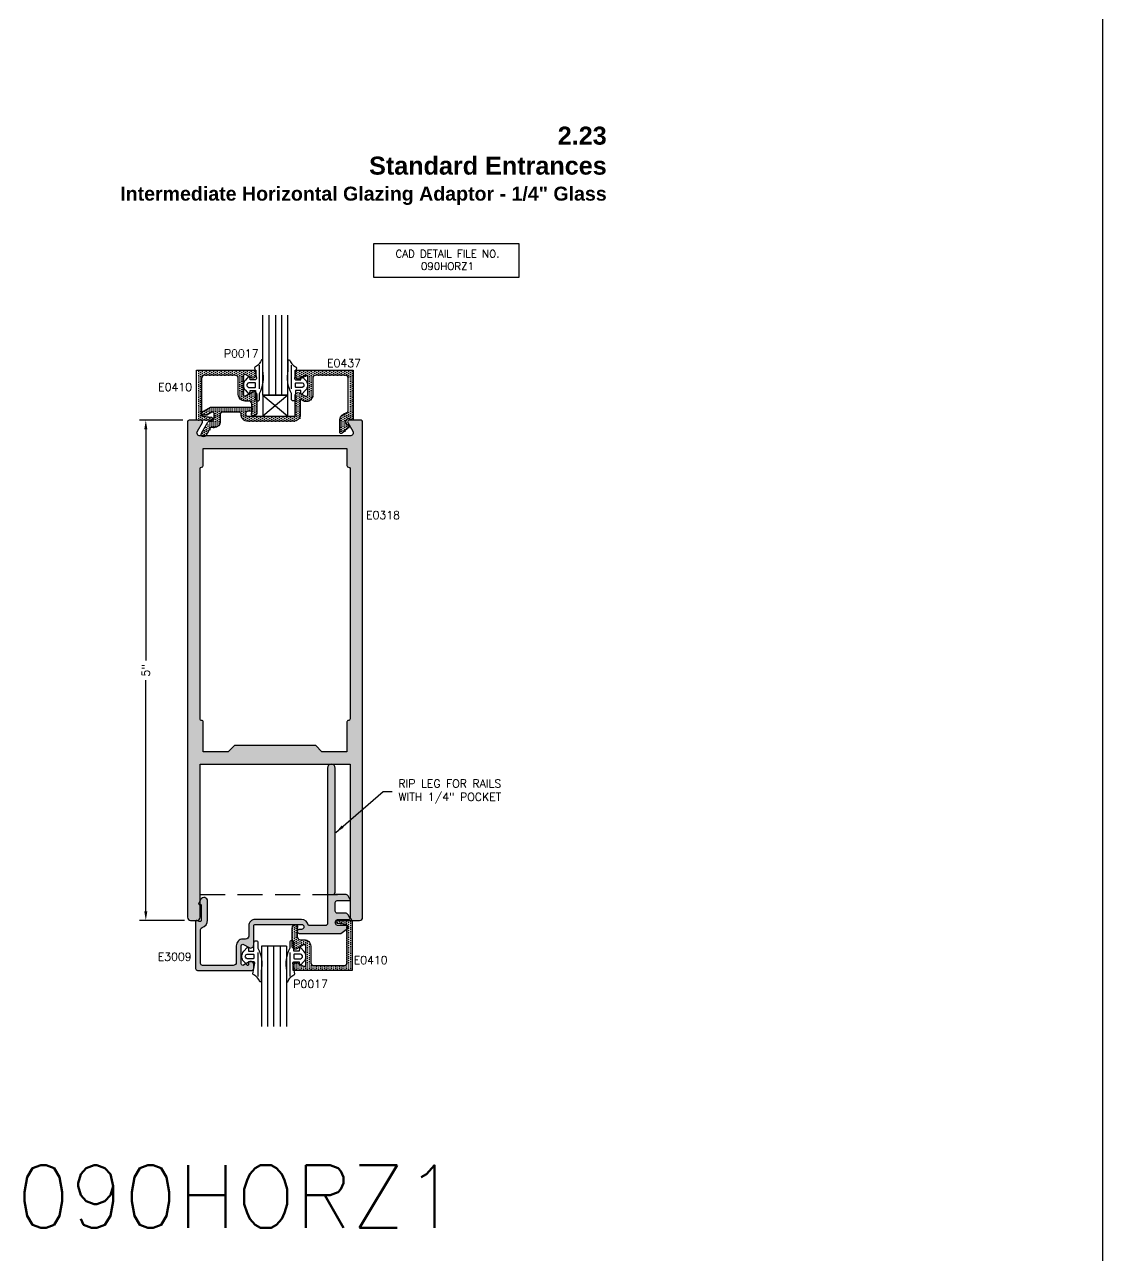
# Model space of a CAD drawing. Extents: x 0 to 130, y 0 to 90.
# Drawn here: x 64.13 to 74.91, y 45.28 to 57.59 of the extents above; entities that cross this region are included whole.
import ezdxf

# ---------------------------------------------------------------- set-up
doc = ezdxf.new("R2010")
doc.units = 0
doc.header["$MEASUREMENT"] = 0
doc.header["$PDMODE"] = 3
doc.linetypes.add('HIDDEN', pattern=[0.375, 0.25, -0.125])
doc.layers.get('0').update_dxf_attribs({"linetype": 'CONTINUOUS'})
doc.layers.get('DEFPOINTS').update_dxf_attribs({"linetype": 'CONTINUOUS'})
for name, color, linetype in [('R-ANNO-DIMS', 3, 'CONTINUOUS'), ('R-ANNO-TEXT', 6, 'CONTINUOUS'), ('R-DET1', 4, 'CONTINUOUS'), ('R-DET2', 2, 'CONTINUOUS'), ('R-OTLN', 1, 'CONTINUOUS'), ('R-PAT1', 5, 'CONTINUOUS'), ('TITLE', 7, 'CONTINUOUS')]:
    doc.layers.add(name, color=color, linetype=linetype)
doc.styles.get("Standard").update_dxf_attribs({"font": 'simplex'})
doc.dimstyles.new('1X', dxfattribs={"dimscale": 0, "dimtxt": 0.08, "dimasz": 0.09, "dimexe": 0.062, "dimexo": 0.062, "dimgap": 0.045, "dimtad": 0, "dimdec": 4, "dimzin": 4, "dimtxsty": 'STANDARD', "dimcen": 0, "dimazin": 3, "dimtp": 0.02, "dimtfac": 1, "dimtdec": 4, "dimtofl": 0, "dimtmove": 0, "dimatfit": 3, "dimtolj": 1, "dimtzin": 4})
pattern_1 = [(270, (62.27313, 46.224948), (0.01875, -0.009375), [0, -0.01875])]
pattern_2 = [(0, (62.27313, 46.224948), (0.009375, 0.01875), [0, -0.01875])]

# ---------------------------------------------------------------- blocks, each defined once
blk = doc.blocks.new('*D89')
at = {"layer": 'DEFPOINTS', "color": 0}
for p in [(65.777, 53.629), (65.345, 48.629), (65.793, 48.629)]:
    blk.add_point(p, dxfattribs=at)
at = {"layer": 'R-ANNO-DIMS', "color": 0}
for p, q in [((65.715, 53.629), (65.283, 53.629)), ((65.345, 53.539), (65.345, 51.227)), ((65.345, 48.719), (65.345, 51.03)), ((65.731, 48.629), (65.283, 48.629))]:
    blk.add_line(p, q, dxfattribs=at)
for points in [[(65.33, 53.539), (65.36, 53.539), (65.345, 53.629)], [(65.33, 48.719), (65.36, 48.719), (65.345, 48.629)]]:
    blk.add_solid(points, dxfattribs=at)
at = {"layer": 'R-ANNO-DIMS', "color": 0, "insert": (65.345, 51.129), "char_height": 0.08, "attachment_point": 5, "rotation": 90}
blk.add_mtext('\\A1;5"', dxfattribs=at)

msp = doc.modelspace()

# ---------------------------------------------------------------- hatches: boundary and pattern name
at = {"layer": 'R-PAT1'}
h = msp.add_hatch(dxfattribs=at)
h.set_pattern_fill('DOTS', color=256, scale=0.3, angle=270, style=0)
h.set_pattern_definition(pattern_1)
edge = h.paths.add_edge_path()
edge.add_line((65.9235207, 53.667522), (66.0091767, 53.6570046))
edge.add_arc((66.0073487, 53.6421165), 0.0149999, -90, 83.00015582, ccw=False)
edge.add_line((66.0073487, 53.6271166), (65.8603497, 53.6271167))
edge.add_line((65.8603497, 53.6271167), (65.8603497, 54.1271167))
edge.add_line((65.8603497, 54.1271167), (66.4513491, 54.1271167))
edge.add_line((66.4513491, 54.1271167), (66.4513507, 54.0798102))
edge.add_arc((66.4203507, 54.0798102), 0.031, -120.00000695, 0, ccw=False)
edge.add_line((66.4048507, 54.0529634), (66.3488487, 54.0852951))
edge.add_arc((66.3413487, 54.0723048), 0.015, 60.00001708, 179.9999618)
edge.add_line((66.3263487, 54.0723048), (66.3263487, 53.8851552))
edge.add_arc((66.3413487, 53.8851552), 0.015, 180, 299.99996382)
edge.add_line((66.3488487, 53.8721649), (66.4148487, 53.91027))
edge.add_arc((66.4303491, 53.8834233), 0.0310001, 0, 120.00062871, ccw=False)
edge.add_line((66.4613492, 53.8834233), (66.4613491, 53.7031169))
edge.add_arc((66.4303491, 53.7031169), 0.031, -90, 0, ccw=False)
edge.add_line((66.4303491, 53.6721169), (66.4229637, 53.6721168))
edge.add_arc((66.4229637, 53.6871166), 0.0149998, 171.94973871, 270, ccw=False)
edge.add_line((66.4081117, 53.6892172), (66.4113477, 53.7121167))
edge.add_line((66.4113477, 53.7121167), (66.4113497, 53.7891555))
edge.add_arc((66.3803497, 53.7891555), 0.031, 0, 90)
edge.add_line((66.3803497, 53.8201555), (66.3415377, 53.8201553))
edge.add_arc((66.3413487, 53.8851552), 0.0650002, -180.13081044, -89.8334012, ccw=False)
edge.add_line((66.2763487, 53.8853036), (66.2763477, 54.0461169))
edge.add_arc((66.2453477, 54.0461169), 0.031, 0, 90)
edge.add_line((66.2453477, 54.0771169), (65.9413507, 54.0771169))
edge.add_arc((65.9413507, 54.0461169), 0.031, 90, 180)
edge.add_line((65.9103507, 54.0461169), (65.9103477, 53.6824102))
edge.add_arc((65.9253477, 53.6824102), 0.015, 180, 263.00015582)
h = msp.add_hatch(dxfattribs=at)
h.set_pattern_fill('DOTS', color=256, scale=0.3, angle=270, style=0)
h.set_pattern_definition(pattern_1)
edge = h.paths.add_edge_path()
edge.add_arc((66.3957347, 53.7373755), 0.02, -90, -7.42321911, ccw=False)
edge.add_line((66.3957347, 53.7173755), (66.3737357, 53.7173757))
edge.add_arc((66.3737357, 53.6923757), 0.025, 90, 269.99770817)
edge.add_line((66.3737347, 53.6673757), (66.6041544, 53.6673756))
edge.add_line((66.6041544, 53.6673756), (66.830652, 53.6673754))
edge.add_arc((66.830652, 53.6823754), 0.015, -90, 0)
edge.add_line((66.845652, 53.6823754), (66.8456535, 53.8728814))
edge.add_arc((66.8766535, 53.8728814), 0.031, 60.00001154, 180, ccw=False)
edge.add_line((66.8921535, 53.8997282), (66.948152, 53.8673965))
edge.add_arc((66.955652, 53.8803868), 0.0149999, 239.99984519, 360)
edge.add_line((66.9706519, 53.8803868), (66.970652, 54.0623756))
edge.add_arc((66.955652, 54.0623756), 0.015, 0, 120.00005931)
edge.add_line((66.948152, 54.075366), (66.8921535, 54.0430346))
edge.add_arc((66.8766535, 54.0698815), 0.0310001, -180, -59.99999305, ccw=False)
edge.add_line((66.8456534, 54.0698815), (66.8456552, 54.1273756))
edge.add_line((66.8456552, 54.1273756), (67.4266527, 54.1273756))
edge.add_line((67.4266527, 54.1273756), (67.4266527, 53.6273756))
edge.add_line((67.4266527, 53.6273756), (67.3921597, 53.6411616))
edge.add_arc((67.3806551, 53.6123755), 0.0309999, 68.21539075, 232.52509165)
edge.add_line((67.3617943, 53.5877734), (67.3927477, 53.5637481))
edge.add_line((67.3927477, 53.5637481), (67.3152972, 53.4987609))
edge.add_arc((67.3056543, 53.5102506), 0.015, -180, -49.99469487, ccw=False)
edge.add_line((67.2906543, 53.5102506), (67.2906576, 53.6358163))
edge.add_arc((67.3806549, 53.6123756), 0.0929999, 106.39486198, 165.4011381, ccw=False)
edge.add_arc((67.3456552, 53.7313335), 0.031, -73.60501923, 0)
edge.add_line((67.3766552, 53.7313335), (67.3766552, 54.0463758))
edge.add_arc((67.3456552, 54.0463758), 0.031, 0, 89.99998152)
edge.add_line((67.3456552, 54.0773758), (67.0516527, 54.0773758))
edge.add_arc((67.0516527, 54.0463758), 0.031, 90, 180.00003697)
edge.add_line((67.0206527, 54.0463758), (67.020652, 53.8803868))
edge.add_arc((66.955652, 53.8803868), 0.065, -90.245403, 0, ccw=False)
edge.add_line((66.9553736, 53.8153874), (66.9382341, 53.8153868))
edge.add_line((66.9382341, 53.8153868), (66.8956545, 53.8399703))
edge.add_line((66.8956545, 53.8399703), (66.895652, 53.6823757))
edge.add_arc((66.830652, 53.6823757), 0.065, -90, 0, ccw=False)
edge.add_line((66.830652, 53.6173757), (66.3737357, 53.6173753))
edge.add_arc((66.3737357, 53.6873755), 0.0700002, 176.62768028, 270, ccw=False)
edge.add_arc((66.2888793, 53.6923725), 0.0150032, -3.3599374, 89.99474429)
edge.add_line((66.2888807, 53.7073757), (66.1116537, 53.7073756))
edge.add_arc((66.1116537, 53.6923757), 0.0149999, 90, 180)
edge.add_line((66.0966538, 53.6923757), (66.0966547, 53.6173756))
edge.add_arc((66.0346547, 53.6173756), 0.062, -90, 0, ccw=False)
edge.add_line((66.0346547, 53.5553756), (66.0075967, 53.5553755))
edge.add_arc((66.0075967, 53.5403755), 0.015, 90, 149.99927222)
edge.add_line((65.9946064, 53.5478757), (65.9513724, 53.4729933))
edge.add_arc((65.9296547, 53.4853756), 0.0249996, -210.33879134, -29.68959132, ccw=False)
edge.add_line((65.9080787, 53.4980032), (65.9726644, 53.6098757))
edge.add_arc((65.9856547, 53.6023755), 0.015, 90, 149.99927222, ccw=False)
edge.add_line((65.9856547, 53.6173755), (66.0036527, 53.6173755))
edge.add_arc((66.0036527, 53.6483755), 0.031, -90, 0)
edge.add_line((66.0346527, 53.6483755), (66.0346507, 53.6943748))
edge.add_arc((66.0196517, 53.6943748), 0.014999, 0, 119.99977284)
edge.add_line((66.0121522, 53.7073644), (65.9636707, 53.6793756))
edge.add_line((65.9636707, 53.6793756), (65.9196527, 53.6793755))
edge.add_arc((65.9196527, 53.6943755), 0.015, -240.00003618, -90, ccw=False)
edge.add_line((65.9121527, 53.7073659), (65.9987737, 53.7573752))
edge.add_line((65.9987737, 53.7573752), (66.3957347, 53.7573752))
edge.add_arc((66.3957347, 53.7373755), 0.0199996, -7.42321911, 90, ccw=False)
h = msp.add_hatch(dxfattribs=at)
h.set_pattern_fill('DOTS', color=256, scale=0.3, style=0)
h.set_pattern_definition(pattern_2)
edge = h.paths.add_edge_path(flags=16)
edge.add_line((67.1063599, 50.3156968), (67.0443599, 50.3776968))
edge.add_line((67.0443599, 50.3776968), (66.2303599, 50.3776968))
edge.add_line((66.2303599, 50.3776968), (66.1683599, 50.3156968))
edge.add_line((66.1683599, 50.3156968), (65.9183599, 50.3156968))
edge.add_line((65.9183599, 50.3156968), (65.9183599, 50.6126968))
edge.add_arc((65.9033309, 50.6126752), 0.015029, 0.08232982, 91.79605208)
edge.add_arc((65.9023888, 50.6427184), 0.015029, 180.08232982, 271.79605208, ccw=False)
edge.add_line((65.8873599, 50.6426968), (65.8873599, 53.1456968))
edge.add_arc((65.9023824, 53.1456743), 0.0150226, 90.086122, 179.913878, ccw=False)
edge.add_line((65.9023599, 53.1606968), (65.9033599, 53.1606968))
edge.add_arc((65.9033373, 53.1757194), 0.0150226, 270.086122, 359.913878)
edge.add_line((65.9183599, 53.1756968), (65.9183599, 53.3476968))
edge.add_line((65.9183599, 53.3476968), (67.3563599, 53.3476968))
edge.add_line((67.3563599, 53.3476968), (67.3563599, 53.1756968))
edge.add_arc((67.3713824, 53.1757194), 0.0150226, 180.086122, 269.913878)
edge.add_line((67.3713599, 53.1606968), (67.3723599, 53.1606968))
edge.add_arc((67.3723373, 53.1456743), 0.0150226, 0.086122, 89.913878, ccw=False)
edge.add_line((67.3873599, 53.1456968), (67.3873599, 50.6426968))
edge.add_arc((67.3723309, 50.6427184), 0.015029, 268.20394792, 359.91767018, ccw=False)
edge.add_arc((67.3713888, 50.6126752), 0.015029, 88.20394792, 179.91767018)
edge.add_line((67.3563599, 50.6126968), (67.3563599, 50.3156968))
edge.add_line((67.3563599, 50.3156968), (67.1063599, 50.3156968))
edge = h.paths.add_edge_path()
edge.add_line((65.9033599, 53.6286968), (65.7773599, 53.6286968))
edge.add_arc((65.7773824, 53.6136743), 0.0150226, 90.086122, 179.913878)
edge.add_line((65.7623599, 53.6136968), (65.7623599, 48.6596968))
edge.add_arc((65.7934294, 48.6597664), 0.0310696, 180.12822339, 269.87177661)
edge.add_line((65.7933599, 48.6286968), (65.8563599, 48.6286968))
edge.add_arc((65.8562903, 48.6597664), 0.0310696, 270.12822339, 359.87177661)
edge.add_line((65.8873599, 48.6596968), (65.8873599, 50.1906968))
edge.add_line((65.8873599, 50.1906968), (67.3873599, 50.1906968))
edge.add_line((67.3873599, 50.1906968), (67.3873599, 48.6596968))
edge.add_arc((67.4184294, 48.6597664), 0.0310696, 180.12822339, 269.87177661)
edge.add_line((67.4183599, 48.6286968), (67.4813599, 48.6286968))
edge.add_arc((67.4812903, 48.6597664), 0.0310696, 270.12822339, 359.87177661)
edge.add_line((67.5123599, 48.6596968), (67.5123599, 53.6136968))
edge.add_arc((67.4973373, 53.6136743), 0.0150226, 0.086122, 89.913878)
edge.add_line((67.4973599, 53.6286968), (67.3768602, 53.6286968))
edge.add_arc((67.3768602, 53.6136968), 0.015, 90, 209.99976616)
edge.add_line((67.3638698, 53.6061969), (67.4140989, 53.5191967))
edge.add_arc((67.3872521, 53.5036968), 0.031, -90, 29.99976616, ccw=False)
edge.add_line((67.3872521, 53.4726968), (66.6373599, 53.4726968))
edge.add_line((66.6373599, 53.4726968), (65.8874675, 53.4726968))
edge.add_arc((65.8874675, 53.5036968), 0.031, 149.99999344, 270.00000656, ccw=False)
edge.add_line((65.8606208, 53.5191968), (65.9108503, 53.6061968))
edge.add_arc((65.8978599, 53.6136968), 0.015, 329.99998687, 450)
edge.add_line((65.8978599, 53.6286968), (65.9033599, 53.6286968))
h = msp.add_hatch(dxfattribs=at)
h.set_pattern_fill('DOTS', color=256, scale=0.3, style=0)
h.set_pattern_definition(pattern_2)
edge = h.paths.add_edge_path()
edge.add_arc((67.377297, 48.6486804), 0.01, 270.00170288, 390)
edge.add_line((67.3859572, 48.6536804), (67.367555, 48.685554))
edge.add_arc((67.3404917, 48.669929), 0.03125, 30, 90.00160201)
edge.add_line((67.3404908, 48.701179), (67.2594075, 48.7011769))
edge.add_arc((67.2594069, 48.7211769), 0.02, 180, 270.001602, ccw=False)
edge.add_line((67.2394069, 48.7211769), (67.2394069, 48.8061797))
edge.add_arc((67.2594069, 48.8061797), 0.02, 90, 180, ccw=False)
edge.add_line((67.2594069, 48.8261797), (67.3772909, 48.8261797))
edge.add_arc((67.3772909, 48.8361797), 0.01, 270, 390)
edge.add_line((67.3859511, 48.8411797), (67.3674762, 48.8731792))
edge.add_arc((67.3406294, 48.8576792), 0.031, 30, 90.00162701)
edge.add_line((67.3406285, 48.8886792), (67.2394003, 48.8886765))
edge.add_line((67.2394003, 48.8886765), (67.229403, 48.8986739))
edge.add_line((67.229403, 48.8986739), (67.239403, 48.9086739))
edge.add_line((67.239403, 48.9086739), (67.239403, 50.1521769))
edge.add_arc((67.2004049, 50.1521769), 0.038998, 0, 180)
edge.add_line((67.1614069, 50.1521769), (67.1614069, 48.5971824))
edge.add_arc((67.1414069, 48.5971824), 0.02, -90, 0, ccw=False)
edge.add_line((67.1414069, 48.5771824), (66.969834, 48.5771824))
edge.add_arc((66.9002927, 48.5691814), 0.07, 6.56325178, 90)
edge.add_line((66.9002927, 48.6391814), (66.4392889, 48.6391814))
edge.add_arc((66.4392889, 48.5741814), 0.065, 90, 180)
edge.add_line((66.3742889, 48.5741814), (66.3742889, 48.4721684))
edge.add_arc((66.3432889, 48.4721684), 0.031, -90, 0, ccw=False)
edge.add_line((66.3432889, 48.4411684), (66.3142889, 48.4411684))
edge.add_arc((66.3142889, 48.3761684), 0.065, 90, 180)
edge.add_line((66.2492889, 48.3761684), (66.2492889, 48.2105325))
edge.add_arc((66.2182909, 48.2101804), 0.031, -90.65083983, 0.65083983, ccw=False)
edge.add_line((66.2179388, 48.1791824), (65.9132929, 48.1791824))
edge.add_arc((65.9132929, 48.1991824), 0.02, 180, 270, ccw=False)
edge.add_line((65.8932929, 48.1991824), (65.8932929, 48.5386088))
edge.add_arc((65.9132929, 48.5386088), 0.02, 106.89651606, 180, ccw=False)
edge.add_arc((65.8851004, 48.6314214), 0.077, 286.89651606, 360.28476213)
edge.add_line((65.9620995, 48.6318041), (65.9620954, 48.8220788))
edge.add_arc((65.9264544, 48.822078), 0.0356411, 0.00121397, 150)
edge.add_line((65.8955883, 48.8398985), (65.8739403, 48.8024031))
edge.add_arc((65.8826005, 48.7974031), 0.01, 150, 270)
edge.add_line((65.8826005, 48.7874031), (65.8901004, 48.7874031))
edge.add_arc((65.8901004, 48.7774031), 0.01, 0, 90, ccw=False)
edge.add_line((65.9001004, 48.7774031), (65.9001004, 48.6314214))
edge.add_arc((65.8851004, 48.6314214), 0.015, -111.78394613, 0, ccw=False)
edge.add_line((65.8795338, 48.6174926), (65.8563599, 48.6286968))
edge.add_arc((65.8532909, 48.6191794), 0.01, 72.12765353, 180)
edge.add_line((65.8432909, 48.6191794), (65.8432909, 48.1491794))
edge.add_arc((65.8632909, 48.1491794), 0.02, 180, 270)
edge.add_line((65.8632909, 48.1291794), (66.4042929, 48.1291794))
edge.add_arc((66.4042929, 48.1491794), 0.02, 270, 360)
edge.add_line((66.4242929, 48.1491794), (66.4242929, 48.1866768))
edge.add_arc((66.3932929, 48.1866768), 0.031, 0, 120.00150576)
edge.add_line((66.3777922, 48.2135232), (66.3217932, 48.1811902))
edge.add_arc((66.3142929, 48.1941804), 0.015, 180, 300.00150576, ccw=False)
edge.add_line((66.2992929, 48.1941804), (66.2992929, 48.3761674))
edge.add_arc((66.3142929, 48.3761674), 0.015, 60.00156371, 180, ccw=False)
edge.add_line((66.3217925, 48.389158), (66.3777936, 48.3568278))
edge.add_arc((66.3932929, 48.383675), 0.031, 240.00156371, 360)
edge.add_line((66.4242929, 48.383675), (66.4242929, 48.5741824))
edge.add_arc((66.4392929, 48.5741824), 0.015, 90, 180, ccw=False)
edge.add_line((66.4392929, 48.5891824), (66.9002888, 48.5891824))
edge.add_arc((66.9002888, 48.5641809), 0.0250015, -90, 90, ccw=False)
edge.add_line((66.9002888, 48.5391794), (66.8784533, 48.5391794))
edge.add_arc((66.8784533, 48.5191809), 0.0199985, 90, 270)
edge.add_line((66.8784533, 48.4991824), (67.2934807, 48.4991824))
edge.add_line((67.2934807, 48.4991824), (67.3619089, 48.5486888))
edge.add_arc((67.3544072, 48.5616794), 0.015001, 300.00525786, 450.66157627)
edge.add_line((67.354234, 48.5766794), (67.2707596, 48.5766794))
edge.add_arc((67.2704075, 48.6076774), 0.031, 90.00170288, 270.65084007, ccw=False)
edge.add_line((67.2704066, 48.6386774), (67.3772973, 48.6386804))
h = msp.add_hatch(dxfattribs=at)
h.set_pattern_fill('DOTS', color=256, scale=0.3, angle=270, style=0)
h.set_pattern_definition(pattern_1)
edge = h.paths.add_edge_path()
edge.add_line((67.3390993, 48.5898716), (67.2534433, 48.600389))
edge.add_arc((67.2552713, 48.6152771), 0.0149999, 90, 263.00015582, ccw=False)
edge.add_line((67.2552713, 48.630277), (67.4022703, 48.6302769))
edge.add_line((67.4022703, 48.6302769), (67.4022703, 48.1302769))
edge.add_line((67.4022703, 48.1302769), (66.8112709, 48.1302769))
edge.add_line((66.8112709, 48.1302769), (66.8112693, 48.1775835))
edge.add_arc((66.8422693, 48.1775835), 0.031, 59.99999305, 180, ccw=False)
edge.add_line((66.8577693, 48.2044303), (66.9137713, 48.1720985))
edge.add_arc((66.9212713, 48.1850889), 0.015, 240.00001708, 359.9999618)
edge.add_line((66.9362713, 48.1850889), (66.9362713, 48.3722384))
edge.add_arc((66.9212713, 48.3722384), 0.015, 360, 479.99996382)
edge.add_line((66.9137713, 48.3852288), (66.8477712, 48.3471236))
edge.add_arc((66.8322709, 48.3739703), 0.0310001, 180, 300.00062871, ccw=False)
edge.add_line((66.8012708, 48.3739703), (66.8012709, 48.5542767))
edge.add_arc((66.8322709, 48.5542767), 0.031, 90, 180, ccw=False)
edge.add_line((66.8322709, 48.5852767), (66.8396563, 48.5852768))
edge.add_arc((66.8396563, 48.570277), 0.0149998, 351.94973871, 450, ccw=False)
edge.add_line((66.8545083, 48.5681764), (66.8512723, 48.5452769))
edge.add_line((66.8512723, 48.5452769), (66.8512703, 48.4682381))
edge.add_arc((66.8822703, 48.4682381), 0.031, 180, 270)
edge.add_line((66.8822703, 48.4372381), (66.9210823, 48.4372383))
edge.add_arc((66.9212713, 48.3722384), 0.0650002, -0.13081044, 90.1665988, ccw=False)
edge.add_line((66.9862713, 48.37209), (66.9862723, 48.2112768))
edge.add_arc((67.0172723, 48.2112768), 0.031, 180, 270)
edge.add_line((67.0172723, 48.1802768), (67.3212693, 48.1802768))
edge.add_arc((67.3212693, 48.2112768), 0.031, 270, 360)
edge.add_line((67.3522693, 48.2112768), (67.3522723, 48.5749834))
edge.add_arc((67.3372723, 48.5749834), 0.015, 360, 443.00015582)

# ---------------------------------------------------------------- linework, layer by layer
at = {"layer": 'R-ANNO-TEXT'}
msp.add_lwpolyline([(67.6238915, 55.3973532), (69.0753715, 55.3973532), (69.0753715, 55.0552904), (67.6238915, 55.0552904)], close=True, dxfattribs=at)
at = {"layer": 'R-DET1'}
for points in [[(65.9163773, 53.6691021), (66.0020333, 53.6585847, -0.9407073484), (66.0002053, 53.6286967), (65.8532063, 53.6286968), (65.8532063, 54.1286968), (66.4442057, 54.1286968), (66.4442073, 54.0813903, -0.5773503096), (66.3977073, 54.0545435), (66.3417053, 54.0868752, 0.5773499476), (66.3192053, 54.0738849), (66.3192053, 53.8867353, 0.5773500587), (66.3417053, 53.8737449), (66.4077054, 53.9118501, -0.5773539269), (66.4542058, 53.8850034), (66.4542057, 53.704697, -0.4142135624), (66.4232057, 53.673697), (66.4158203, 53.6736969, -0.4559911352), (66.4009683, 53.6907973), (66.4042043, 53.7136968), (66.4042063, 53.7907356, 0.4142135624), (66.3732063, 53.8217356), (66.3343943, 53.8217354, -0.4157347224), (66.2692053, 53.8868837), (66.2692043, 54.047697, 0.4142135624), (66.2382043, 54.078697), (65.9342073, 54.078697, 0.4142135624), (65.9032073, 54.047697), (65.9032043, 53.6839903, 0.3788668862), (65.9163763, 53.6691021)], [(66.4084237, 53.7363717, -0.3767558748), (66.3885913, 53.7189556), (66.3665923, 53.7189558, 0.9999800002), (66.3665913, 53.6689558), (66.597011, 53.6689557), (66.8235086, 53.6689555, 0.4142135624), (66.8385086, 53.6839555), (66.8385101, 53.8744615, -0.5773502021), (66.8850101, 53.9013083), (66.9410086, 53.8689766, 0.5773511698), (66.9635086, 53.8819669), (66.9635086, 54.0639557, 0.5773506143), (66.9410086, 54.076946), (66.8850102, 54.0446147, -0.5773503096), (66.83851, 54.0714616), (66.8385118, 54.1289557), (67.4195093, 54.1289557), (67.4195093, 53.6289557), (67.3850164, 53.6427417, 0.8716619961), (67.3546509, 53.5893535), (67.3856043, 53.5653282), (67.3081538, 53.500341, -0.6371028041), (67.2835109, 53.5118307), (67.2835143, 53.6373963, -0.2633073116), (67.3472618, 53.7031741, 0.3326800485), (67.3695119, 53.7329136), (67.3695119, 54.0479559, 0.4142134679), (67.3385119, 54.0789559), (67.0445093, 54.0789559, 0.4142137513), (67.0135093, 54.0479559), (67.0135086, 53.8819669, -0.4154686076), (66.9482302, 53.8169675), (66.9310907, 53.8169669), (66.8885111, 53.8415504), (66.8885086, 53.6839558, -0.4142135624), (66.8235086, 53.6189558), (66.3665923, 53.6189554, -0.4315596713), (66.2967133, 53.6930733, 0.4314683805), (66.2817373, 53.7089558), (66.1045103, 53.7089557, 0.4142135624), (66.0895104, 53.6939558), (66.0895113, 53.6189557, -0.4142135624), (66.0275113, 53.5569557), (66.0004533, 53.5569556, 0.2679457889), (65.987463, 53.5494558), (65.944229, 53.4745734, -1.0056814477), (65.9009353, 53.4995833), (65.965521, 53.6114558, -0.2679457889), (65.9785113, 53.6189556), (65.9965093, 53.6189556, 0.4142135624), (66.0275093, 53.6499556), (66.0275073, 53.6959549, 0.5773489476), (66.0050089, 53.7089445), (65.9565273, 53.6809557), (65.9125093, 53.6809556, -0.7673272388), (65.9050093, 53.708946), (65.9916303, 53.7589553), (66.3885913, 53.7589553, -0.4526903691), (66.4084233, 53.7363717)], [(67.3462426, 48.5882915), (67.2605866, 48.5988089, -0.9407073484), (67.2624146, 48.6286969), (67.4094136, 48.6286968), (67.4094136, 48.1286969), (66.8184142, 48.1286969), (66.8184126, 48.1760034, -0.5773503096), (66.8649126, 48.2028502), (66.9209146, 48.1705184, 0.5773499476), (66.9434146, 48.1835088), (66.9434146, 48.3706583, 0.5773500587), (66.9209146, 48.3836487), (66.8549146, 48.3455435, -0.5773539269), (66.8084141, 48.3723902), (66.8084142, 48.5526966, -0.4142135624), (66.8394142, 48.5836966), (66.8467996, 48.5836967, -0.4559911352), (66.8616516, 48.5665963), (66.8584156, 48.5436968), (66.8584136, 48.466658, 0.4142135624), (66.8894136, 48.435658), (66.9282256, 48.4356582, -0.4157347224), (66.9934146, 48.3705099), (66.9934156, 48.2096967, 0.4142135624), (67.0244156, 48.1786967), (67.3284126, 48.1786967, 0.4142135624), (67.3594126, 48.2096967), (67.3594156, 48.5734033, 0.3788668862), (67.3462436, 48.5882915)]]:
    msp.add_lwpolyline(points, format="xyb", dxfattribs=at)
msp.add_lwpolyline([(67.3772973, 48.6386804, 0.5773403623), (67.3859572, 48.6536804), (67.367555, 48.685554, 0.2679566844), (67.3404908, 48.701179), (67.2594075, 48.7011769, -0.4142217518), (67.2394069, 48.7211769), (67.2394069, 48.8061797, -0.4142135624), (67.2594069, 48.8261797), (67.3772909, 48.8261797, 0.5773502692), (67.3859511, 48.8411797), (67.3674762, 48.8731792, 0.2679568013), (67.3406285, 48.8886792), (67.2394003, 48.8886765), (67.229403, 48.8986739), (67.239403, 48.9086739), (67.239403, 50.1521769, 1), (67.1614069, 50.1521769), (67.1614069, 48.5971824, -0.4142135624), (67.1414069, 48.5771824), (66.969834, 48.5771824, 0.381046899), (66.9002927, 48.6391814), (66.4392889, 48.6391814, 0.4142135624), (66.3742889, 48.5741814), (66.3742889, 48.4721684, -0.4142135624), (66.3432889, 48.4411684), (66.3142889, 48.4411684, 0.4142135624), (66.2492889, 48.3761684), (66.2492889, 48.2105325, -0.4208834483), (66.2179388, 48.1791824), (65.9132929, 48.1791824, -0.4142135624), (65.8932929, 48.1991824), (65.8932929, 48.5386088, -0.3302512533), (65.90748, 48.5577454, 0.3316298443), (65.9620995, 48.6318041), (65.9620954, 48.8220788, 0.7673185723), (65.8955883, 48.8398985), (65.8739403, 48.8024031, 0.5773502692), (65.8826005, 48.7874031), (65.8901004, 48.7874031, -0.4142135624), (65.9001004, 48.7774031), (65.9001004, 48.6314214, -0.5305008053), (65.8795338, 48.6174926), (65.8563599, 48.6286968, 0.5088240503), (65.8432909, 48.6191794), (65.8432909, 48.1491794, 0.4142135624), (65.8632909, 48.1291794), (66.4042929, 48.1291794, 0.4142135624), (66.4242929, 48.1491794), (66.4242929, 48.1866768, 0.5773590294), (66.3777922, 48.2135232), (66.3217932, 48.1811902, -0.5773590294), (66.2992929, 48.1941804), (66.2992929, 48.3761674, -0.5773411719), (66.3217925, 48.389158), (66.3777936, 48.3568278, 0.5773411719), (66.4242929, 48.383675), (66.4242929, 48.5741824, -0.4142135624), (66.4392929, 48.5891824), (66.9002888, 48.5891824, -1), (66.9002888, 48.5391794), (66.8784533, 48.5391794, 1), (66.8784533, 48.4991824), (67.2934807, 48.4991824), (67.3619089, 48.5486888, 0.771886887), (67.354234, 48.5766794), (67.2707596, 48.5766794, -1.0056808964), (67.2704066, 48.6386774)], format="xyb", close=True, dxfattribs=at)
at = {"layer": 'R-DET2'}
for p, q in [((66.5163588, 53.8788263), (66.5163584, 54.6809601)), ((66.5788588, 53.8788263), (66.5788583, 54.6809601)), ((66.6413584, 54.6809601), (66.6413588, 53.8788263)), ((66.7038588, 53.8788263), (66.7038583, 54.6809601)), ((66.7663588, 53.8788263), (66.7663584, 54.6809601)), ((66.5163588, 53.8788263), (66.5163587, 53.6689558)), ((66.7663588, 53.8788263), (66.5163587, 53.6689558)), ((66.7663588, 53.8788263), (66.5163588, 53.8788263)), ((66.5163588, 53.8788263), (66.7663588, 53.8788263)), ((66.5163588, 53.8788263), (66.7663589, 53.6689559)), ((66.7663588, 53.8788263), (66.5163588, 53.8788263)), ((66.7663589, 53.6689559), (66.7663588, 53.8788263)), ((66.5163587, 53.6689558), (66.7663589, 53.6689559)), ((66.5001438, 48.3699852), (66.5001434, 47.5678514)), ((66.7501438, 48.3699852), (66.5001438, 48.3699852)), ((66.5626438, 48.3699852), (66.5626434, 47.5678514)), ((66.6251435, 47.5678514), (66.6251438, 48.3699852)), ((66.6876438, 48.3699852), (66.6876434, 47.5678514)), ((66.7501438, 48.3699852), (66.7501434, 47.5678514))]:
    msp.add_line(p, q, dxfattribs=at)
at = {"layer": 'R-DET2', "linetype": 'HIDDEN'}
msp.add_line((65.8873599, 48.8886792), (67.3873599, 48.8886792), dxfattribs=at)
at = {"layer": 'R-DET2'}
for points in [[(66.5143399, 54.1256322), (66.5143398, 54.2237407, 0.4770370124), (66.5022587, 54.2335218, -0.1690634905), (66.4403032, 54.1646155, 0.3788088369), (66.4324223, 54.1539629), (66.4516364, 54.0486463, -0.3462419148), (66.4416745, 54.0327747), (66.3875875, 54.0327747), (66.3864767, 54.0629719, 0.6086559015), (66.3733319, 54.0683753), (66.3410213, 54.0318226, 0.3786170875), (66.3410214, 53.9287267), (66.3733321, 53.8921741, 0.6086559015), (66.3864768, 53.8975774), (66.3875876, 53.9277747), (66.4425876, 53.9277747), (66.4425877, 53.8427747, 1), (66.4825877, 53.8427748), (66.4825877, 53.8978143, 0.1753644489)], [(66.7683775, 54.1256323), (66.7683775, 54.2237409, -0.4770370124), (66.7804586, 54.2335219, 0.1690634905), (66.8424141, 54.1646157, -0.3788088369), (66.850295, 54.1539631), (66.831081, 54.0486465, 0.3462419148), (66.841043, 54.0327749), (66.8951299, 54.0327749), (66.8962407, 54.0629722, -0.6086559015), (66.9093855, 54.0683755), (66.9416961, 54.0318229, -0.3786170875), (66.9416961, 53.9287269), (66.9093855, 53.8921743, -0.6086559015), (66.8962407, 53.8975777), (66.8951299, 53.9277749), (66.8401299, 53.9277749), (66.8401299, 53.8427749, -1), (66.8001299, 53.8427749), (66.8001299, 53.8978144, -0.1753644489)], [(66.3565402, 53.9727747, 0.3419987131), (66.3759052, 53.9577747), (66.4345876, 53.9577747, 0.4142135624), (66.4425876, 53.9657747), (66.4425876, 53.9947747, 0.4142135624), (66.4345876, 54.0027747), (66.3759051, 54.0027747, 0.3419987131), (66.3565402, 53.9877747, 0.1270166538)], [(66.9261772, 53.9727749, -0.3419987131), (66.9068123, 53.9577749), (66.8481299, 53.9577749, -0.4142135624), (66.8401299, 53.9657749), (66.8401299, 53.9947749, -0.4142135624), (66.8481299, 54.0027749), (66.9068123, 54.0027749, -0.3419987131), (66.9261772, 53.9877749, -0.1270166538)], [(66.4981249, 48.1231793), (66.4981248, 48.0250707, -0.4770370124), (66.4860437, 48.0152897, 0.1690634905), (66.4240882, 48.0841959, -0.3788088369), (66.4162073, 48.0948486), (66.4354215, 48.2001652, 0.3462419148), (66.4254595, 48.2160367), (66.3713726, 48.2160368), (66.3702617, 48.1858395, -0.6086559015), (66.357117, 48.1804362), (66.3248063, 48.2169889, -0.3786170875), (66.3248064, 48.3200848), (66.3571171, 48.3566374, -0.6086559015), (66.3702619, 48.351234), (66.3713727, 48.3210368), (66.4263727, 48.3210367), (66.4263728, 48.4060367, -1), (66.4663728, 48.4060367), (66.4663727, 48.3509972, -0.1753644489)], [(66.7521625, 48.1231792), (66.7521625, 48.0250706, 0.4770370124), (66.7642436, 48.0152896, -0.1690634905), (66.8261992, 48.0841958, 0.3788088369), (66.8340801, 48.0948484), (66.8148661, 48.200165, -0.3462419148), (66.824828, 48.2160366), (66.8789149, 48.2160366), (66.8800258, 48.1858393, 0.6086559015), (66.8931705, 48.180436), (66.9254812, 48.2169886, 0.3786170875), (66.9254812, 48.3200845), (66.8931705, 48.3566372, 0.6086559015), (66.8800258, 48.3512338), (66.8789149, 48.3210366), (66.8239149, 48.3210366), (66.8239149, 48.4060366, 1), (66.7839149, 48.4060366), (66.7839149, 48.3509971, 0.1753644489)], [(66.3403253, 48.2760368, -0.3419987131), (66.3596902, 48.2910368), (66.4183727, 48.2910368, -0.4142135624), (66.4263727, 48.2830367), (66.4263726, 48.2540367, -0.4142135624), (66.4183726, 48.2460368), (66.3596902, 48.2460368, -0.3419987131), (66.3403253, 48.2610368, -0.1270166538)], [(66.9099623, 48.2760366, 0.3419987131), (66.8905974, 48.2910366), (66.8319149, 48.2910366, 0.4142135624), (66.8239149, 48.2830366), (66.8239149, 48.2540366, 0.4142135624), (66.8319149, 48.2460366), (66.8905974, 48.2460366, 0.3419987131), (66.9099623, 48.2610366, 0.1270166538)]]:
    msp.add_lwpolyline(points, format="xyb", close=True, dxfattribs=at)
for points in [[(66.4825876, 53.9419646), (66.4823398, 54.1817406)], [(66.8001299, 53.9419647), (66.8003775, 54.1817407)], [(66.4663727, 48.3068469), (66.4661249, 48.0670709)], [(66.7839149, 48.3068468), (66.7841625, 48.0670707)]]:
    msp.add_lwpolyline(points, dxfattribs=at)
at = {"layer": 'R-OTLN'}
for points in [[(65.9033599, 53.6286968), (65.7773599, 53.6286968, 0.4133333333), (65.7623599, 53.6136968), (65.7623599, 48.6596968, 0.4129032258), (65.7933599, 48.6286968), (65.8563599, 48.6286968, 0.4129032258), (65.8873599, 48.6596968), (65.8873599, 50.1906968), (67.3873599, 50.1906968), (67.3873599, 48.6596968, 0.4129032258), (67.4183599, 48.6286968), (67.4813599, 48.6286968, 0.4129032258), (67.5123599, 48.6596968), (67.5123599, 53.6136968, 0.4133333333), (67.4973599, 53.6286968), (67.3768602, 53.6286968, 0.5773489088), (67.3638698, 53.6061969), (67.4140989, 53.5191967, -0.5773489088), (67.3872521, 53.4726968), (66.6373599, 53.4726968), (65.8874675, 53.4726968, -0.5773503456), (65.8606208, 53.5191968), (65.9108503, 53.6061968, 0.5773503456), (65.8978599, 53.6286968)], [(67.1063599, 50.3156968), (67.0443599, 50.3776968), (66.2303599, 50.3776968), (66.1683599, 50.3156968), (65.9183599, 50.3156968), (65.9183599, 50.6126968, 0.423001409), (65.9028599, 50.6276968, -0.423001409), (65.8873599, 50.6426968), (65.8873599, 53.1456968, -0.4133333333), (65.9023599, 53.1606968), (65.9033599, 53.1606968, 0.4133333333), (65.9183599, 53.1756968), (65.9183599, 53.3476968), (67.3563599, 53.3476968), (67.3563599, 53.1756968, 0.4133333333), (67.3713599, 53.1606968), (67.3723599, 53.1606968, -0.4133333333), (67.3873599, 53.1456968), (67.3873599, 50.6426968, -0.423001409), (67.3718599, 50.6276968, 0.423001409), (67.3563599, 50.6126968), (67.3563599, 50.3156968), (67.1063599, 50.3156968)]]:
    msp.add_lwpolyline(points, format="xyb", close=True, dxfattribs=at)
at = {"layer": 'TITLE'}
msp.add_line((74.9080005, 89.8789502), (74.9080005, 14.8789502), dxfattribs=at)

# ---------------------------------------------------------------- texts
msp.add_text('090HORZ1', height=0.625).set_placement((64.0531412, 45.5552006))
at = {"layer": 'R-ANNO-TEXT', "insert": (68.3605738, 55.3317705), "char_height": 0.075, "width": 1.875, "attachment_point": 2}
msp.add_mtext('CAD DETAIL FILE NO.\\P090HORZ1', dxfattribs=at)
at = {"layer": 'R-ANNO-TEXT', "char_height": 0.08}
for s, insert, attachment_point in [('\\A1;P0017', (66.125532, 54.296648), 4), ('E0437', (67.4964952, 54.200192), 6), ('E0410', (65.8078366, 53.9617465), 6), ('E0318', (67.8861204, 52.6807855), 6), ('RIP LEG FOR RAILS\\PWITH 1/4" POCKET', (67.869667, 49.9171596), 4), ('\\A1;E3009', (65.8031571, 48.2651592), 6), ('\\A1;E0410', (67.7628265, 48.2317466), 6), ('\\A1;P0017', (66.8190052, 47.9931521), 4)]:
    msp.add_mtext(s, dxfattribs=dict(at, insert=insert, attachment_point=attachment_point))
at = {"layer": 'TITLE', "insert": (69.9526031, 56.5651672, 6.2106922), "char_height": 0.18, "width": 7.44, "attachment_point": 3}
msp.add_mtext('{\\fArial|b1|i0|c0|p34;2.23\\PStandard Entrances\\P\\H0.7778x;Intermediate Horizontal Glazing Adaptor - 1/4" Glass}', dxfattribs=at)

# ---------------------------------------------------------------- dimensions: what is measured, and where the dimension line sits
at = {"layer": 'R-ANNO-DIMS'}
dim = msp.add_linear_dim(base=(65.3446777, 48.6286968), p1=(65.7773599, 53.6286968), p2=(65.7933599, 48.6286968), angle=90, dimstyle='1X', override={"dimscale": 1, "dimpost": '"'}, dxfattribs=at)
dim.commit()
dim.dimension.update_dxf_attribs({"geometry": '*D89', "text_midpoint": (65.3446777, 51.1286968)})

# ---------------------------------------------------------------- leaders
at = {"layer": 'R-ANNO-TEXT'}
msp.add_leader([(67.2443521, 49.5076635), (67.717667, 49.9171596), (67.807667, 49.9171596)], dimstyle='1X', override={"dimscale": 1}, dxfattribs=at)

doc.saveas('drawing.dxf')
